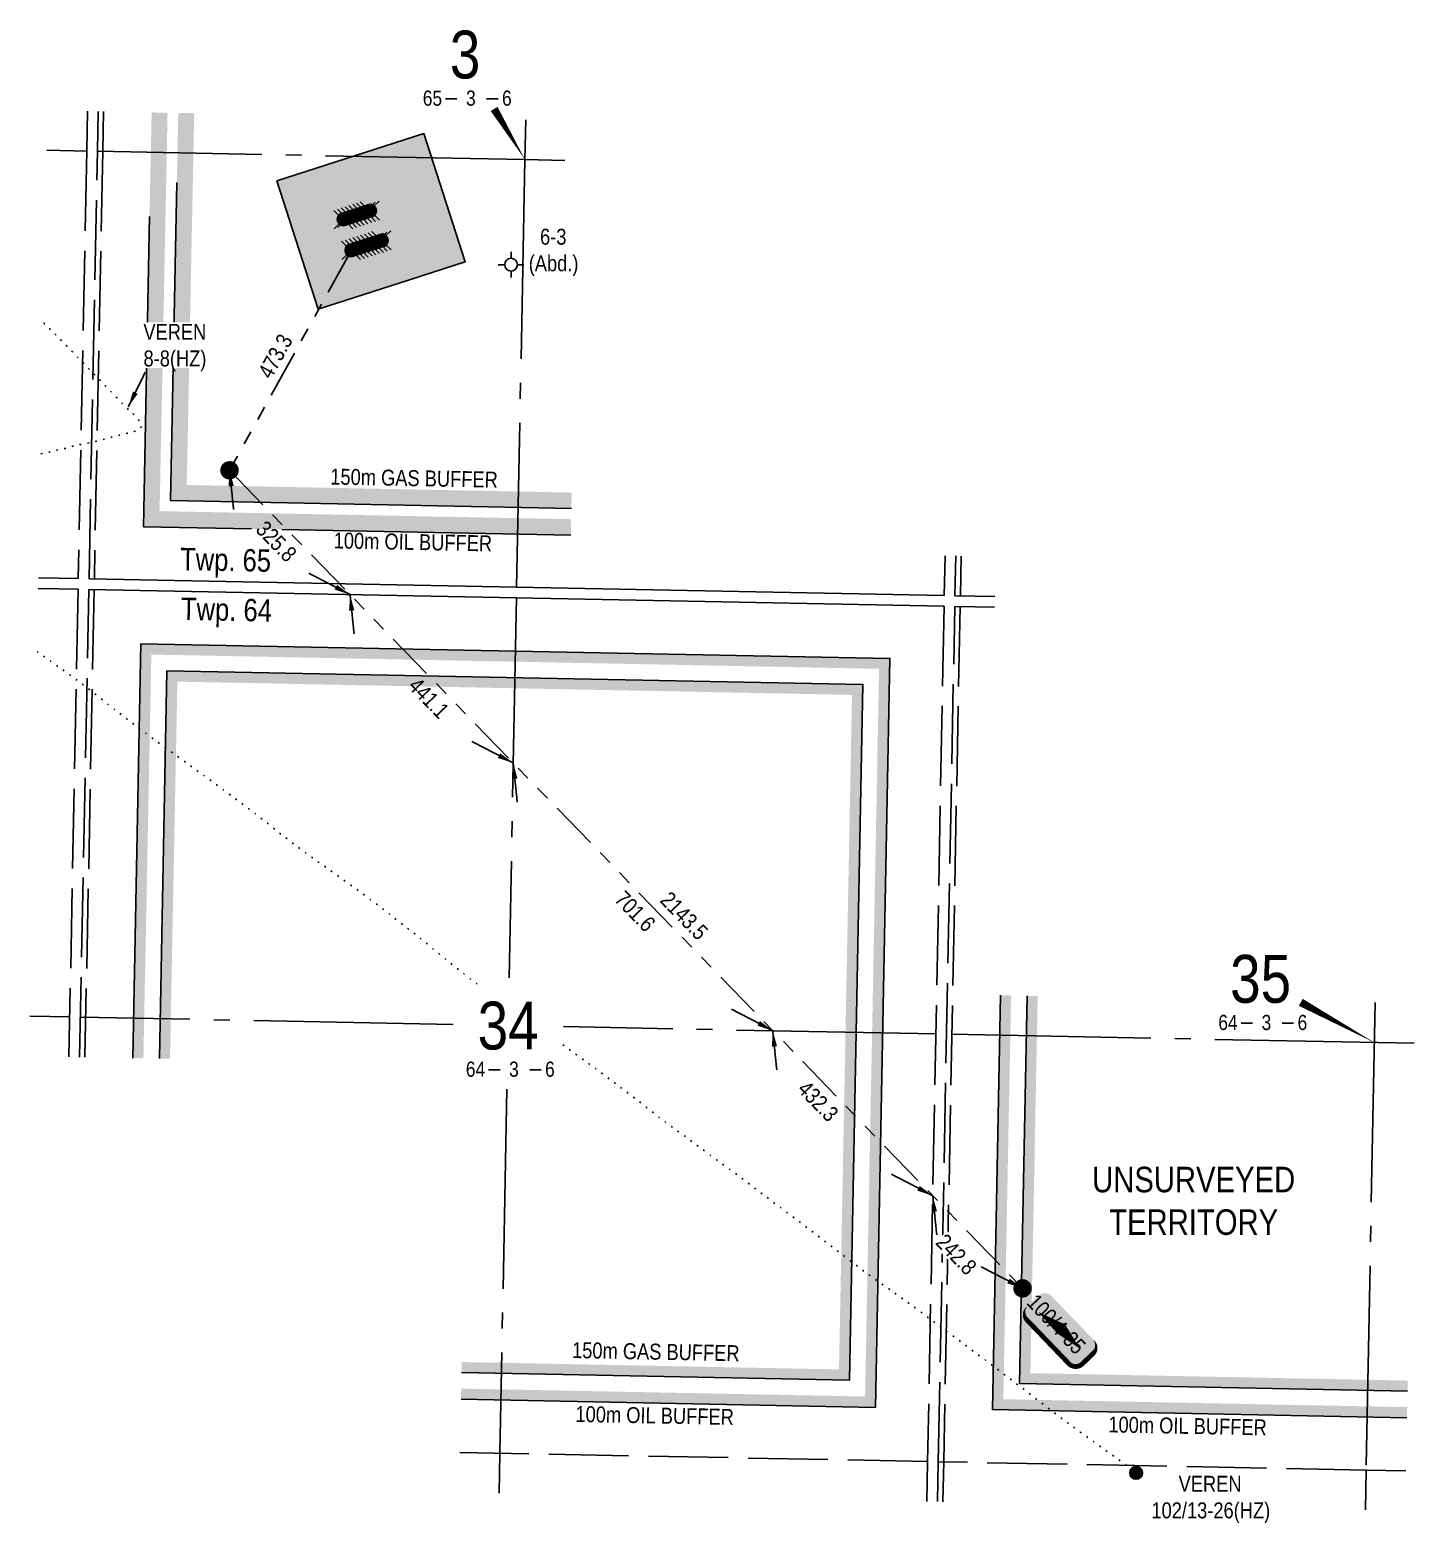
# Model space of a CAD drawing. Extents: x 408473 to 428843, y 6046006 to 6059852.
# Drawn here: x 418103 to 418971, y 6046439 to 6047375 of the extents above; entities that cross this region are included whole.
import ezdxf
from ezdxf.enums import TextEntityAlignment as Align

# ---------------------------------------------------------------- set-up
doc = ezdxf.new("R2010")
doc.units = 0
doc.header["$LTSCALE"] = 5
for name, pattern in [('foc-DOT', [1, 0.2, -0.8]), ('foc-DRILLPATH', [14.75, 6, -1.75, 1.75, -1.75, 1.75, -1.75]), ('foc-QUARTERLINE', [33, 25, -3, 2, -3]), ('foc-UNSURVEYED', [12.5, 10, -2.5])]:
    doc.linetypes.add(name, pattern=pattern)
for name, color, linetype in [('10', 1, 'Continuous'), ('9', 3, 'Continuous'), ('ABADATA-DRILL', 8, 'foc-DOT'), ('ABADATA-DRILL-T', 8, 'Continuous'), ('AS-TARGET-GAS', 182, 'Continuous'), ('AS-TARGET-GAS-H', 181, 'Continuous'), ('AS-TARGET-OIL', 146, 'Continuous'), ('AS-TARGET-OIL-H', 131, 'Continuous'), ('D-TXT', 6, 'Continuous'), ('L-BD', 7, 'Continuous'), ('L-MON', 1, 'Continuous'), ('L-SEC', 7, 'Continuous'), ('L-SECLBL', 7, 'Continuous'), ('L-SECQ', 8, 'foc-QUARTERLINE'), ('L-UNS-T', 3, 'Continuous'), ('L-USEC', 7, 'foc-UNSURVEYED'), ('P-BUFFER-PURPLE-T', 187, 'Continuous'), ('P-PDRILLPATH', 12, 'foc-DRILLPATH'), ('P-PROPOSED', 10, 'Continuous'), ('P-PROPOSED-H', 21, 'Continuous')]:
    doc.layers.add(name, color=color, linetype=linetype)
doc.styles.add('80', font='ARIALN.TTF', dxfattribs={"height": 10})
doc.styles.add('80CG', font='ARIALN.TTF', dxfattribs={"height": 10})
doc.styles.add('80L', font='ARIALN.TTF', dxfattribs={"height": 10})
doc.styles.add('SIMPLEX', font='ARIALN.TTF')
doc.dimstyles.new('Compass 5 000', dxfattribs={"dimscale": 5, "dimtxt": 9, "dimasz": 2, "dimexe": 0.2, "dimexo": 0.0625, "dimgap": 0.5, "dimtad": 0, "dimtih": 1, "dimtoh": 1, "dimzin": 0, "dimdsep": 46, "dimtxsty": '80CG', "dimcen": 0.1, "dimse1": 1, "dimse2": 1, "dimclrd": 256, "dimclrt": 256, "dimaunit": 1, "dimadec": 4, "dimazin": 0, "dimtfac": 0.06, "dimtofl": 0, "dimtmove": 0, "dimatfit": 1, "dimfxl": 0.2, "dimtolj": 1, "dimtzin": 0, "dimlwd": -1, "dimarcsym": 0})

# ---------------------------------------------------------------- blocks, each defined once
blk = doc.blocks.new('L-SECLBL')
at = {"layer": '9', "color": 7}
for p, q in [((-5.08, -27.83), (-12.29, -27.83)), ((20.7, -27.83), (13.5, -27.83))]:
    blk.add_line(p, q, dxfattribs=at)
at = {"layer": '10', "color": 2, "style": 'SIMPLEX'}
blk.add_attdef('SEC', text='', height=30, dxfattribs=at).set_placement((0, 0), align=Align.MIDDLE)
at = {"layer": '10', "color": 5, "style": '80L'}
blk.add_attdef('TWP', text='', height=9.5, dxfattribs=at).set_placement((-14.43, -27.37), align=Align.MIDDLE_RIGHT)
blk.add_attdef('RGE', text='', height=9.5, dxfattribs=at).set_placement((3.62, -27.37), align=Align.MIDDLE_CENTER)
blk.add_attdef('MER', text='', height=9.5, dxfattribs=at).set_placement((23.17, -27.37), align=Align.MIDDLE_LEFT)
blk = doc.blocks.new('GABD')
for p, q in [((-0.81, 0), (-1.62, 0)), ((0, 0.81), (0, 1.62)), ((1.62, 0), (0.81, 0)), ((0, -0.81), (0, -1.62))]:
    blk.add_line(p, q)
blk.add_circle((0, 0), 0.8)
blk = doc.blocks.new('plbh')
at = {"layer": 'L-MON'}
h = blk.add_hatch(color=255, dxfattribs=at)
h.dxf.hatch_style = 1
edge = h.paths.add_edge_path()
edge.add_arc((0, 0), 1.16, 0, 360)
h = blk.add_hatch(color=256, dxfattribs=at)
h.dxf.hatch_style = 1
h.paths.add_polyline_path([(0.96, 0, 1), (-0.96, 0, 1)])
h.paths.add_polyline_path([(0.91, 0, 1), (-0.91, 0, 1)], flags=16)
h.paths.add_polyline_path([(0.45, 0, -1), (-0.45, 0, -1)], flags=0)
h = blk.add_hatch(color=256, dxfattribs=at)
h.dxf.hatch_style = 1
h.paths.add_polyline_path([(0.45, 0, 1), (-0.45, 0, 1)])
h.paths.add_polyline_path([(0.4, 0, 1), (-0.4, 0, 1)], flags=16)
at = {"layer": 'L-MON', "color": 240}
for radius in [0.96, 0.91, 0.45, 0.4]:
    blk.add_circle((0, 0), radius, dxfattribs=at)
blk = doc.blocks.new('*U124')
h = blk.add_hatch(color=255)
edge = h.paths.add_edge_path()
edge.add_line((-19, -11.5), (19, -11.5))
edge.add_arc((19, -5.5), 6, 270, 360)
edge.add_line((25, -5.5), (25, 4))
edge.add_arc((19, 4), 6, 0, 90)
edge.add_line((19, 10), (-19, 10))
edge.add_arc((-19, 4), 6, 90, 180)
edge.add_line((-25, 4), (-25, -5.5))
edge.add_arc((-19, -5.5), 6, 180, 270)
at = {"color": 1, "flags": 128}
blk.add_lwpolyline([(-19, -11.5, 3, 3, 0), (19, -11.5, 3, 3, 0.414214), (25, -5.5, 3, 3, 0), (25, 4, 3, 0, 0.414214), (19, 10, 0, 0, 0), (-19, 10, 0, 0, 0.414214), (-25, 4, 0, 0, 0), (-25, -5.5, 0, 3, 0.414214)], format="xyseb", close=True, dxfattribs=at)
for points in [[(-17.63, -2.9, 0, 7.5, 0), (0, 0, 0, 0, 0)], [(17.05, 0, 0, 7.5, 0), (0, 0, 0, 0, 0)]]:
    blk.add_lwpolyline(points, format="xyseb", dxfattribs=at)
at = {"color": 1, "style": '80'}
blk.add_attdef('ENTER_TEXT_001', (-26.85, -4.92), '', height=10, dxfattribs=at)
blk = doc.blocks.new('WC')
at = {"layer": 'L-MON'}
h = blk.add_hatch(color=255, dxfattribs=at)
h.dxf.hatch_style = 1
edge = h.paths.add_edge_path()
edge.add_arc((0, 0), 0.9, 0, 360)
at = {"layer": 'L-MON', "color": 240, "flags": 128}
for points in [[(-0.62, 0.5), (-1.23, 1.12)], [(0.52, 0.61), (1.13, 1.21)], [(-1.18, -1.18), (-0.56, -0.57)], [(1.16, -1.18), (0.56, -0.57)]]:
    blk.add_lwpolyline(points, dxfattribs=at)
at = {"layer": 'L-MON', "color": 240}
for radius in [0.8, 0.373]:
    blk.add_circle((0, 0), radius, dxfattribs=at)

msp = doc.modelspace()

# ---------------------------------------------------------------- hatches: boundary and pattern name
at = {"layer": 'ABADATA-DRILL-T'}
h = msp.add_hatch(color=256, dxfattribs=at)
h.dxf.hatch_style = 1
edge = h.paths.add_edge_path()
edge.add_arc((418796.709, 6046470.114), 3.998, 0, 360)
at = {"layer": 'AS-TARGET-GAS-H'}
h = msp.add_hatch(color=256, dxfattribs=at)
h.dxf.hatch_style = 1
h.paths.add_polyline_path([(418206.279, 6047322.403), (418196.281, 6047322.599), (418191.428, 6047079.549), (418442.697, 6047074.622), (418442.891, 6047084.62), (418201.626, 6047089.351)])
h = msp.add_hatch(color=256, dxfattribs=at)
h.dxf.hatch_style = 1
h.paths.add_polyline_path([(418184.433, 6046729.818), (418191.096, 6046729.688), (418195.731, 6046966.099), (418618.605, 6046957.807), (418610.465, 6046534.95), (418373.979, 6046539.587), (418373.848, 6046532.925), (418617, 6046528.157), (418625.396, 6046964.339), (418189.2, 6046972.892)])
h = msp.add_hatch(color=256, dxfattribs=at)
h.dxf.hatch_style = 1
h.paths.add_polyline_path([(418966.798, 6046521.298), (418966.925, 6046527.961), (418730.429, 6046532.598), (418734.979, 6046769.011), (418728.317, 6046769.141), (418723.638, 6046526.066)])
at = {"layer": 'AS-TARGET-OIL-H'}
h = msp.add_hatch(color=256, dxfattribs=at)
h.dxf.hatch_style = 1
h.paths.add_polyline_path([(418189.583, 6047322.73), (418179.584, 6047322.926), (418174.398, 6047063.18), (418442.373, 6047057.925), (418442.567, 6047067.924), (418184.596, 6047072.982)])
h = msp.add_hatch(color=256, dxfattribs=at)
h.dxf.hatch_style = 1
h.paths.add_polyline_path([(418167.777, 6046730.145), (418174.44, 6046730.014), (418179.402, 6046983.081), (418635.582, 6046974.136), (418626.801, 6046517.967), (418373.652, 6046522.931), (418373.521, 6046516.269), (418633.335, 6046511.174), (418642.373, 6046980.668), (418172.87, 6046989.874)])
h = msp.add_hatch(color=256, dxfattribs=at)
h.dxf.hatch_style = 1
h.paths.add_polyline_path([(418966.481, 6046504.642), (418966.608, 6046511.304), (418713.452, 6046516.268), (418718.323, 6046769.337), (418711.661, 6046769.468), (418706.661, 6046509.736)])
at = {"layer": 'P-PROPOSED-H'}
h = msp.add_hatch(color=256, dxfattribs=at)
h.dxf.hatch_style = 1
h.paths.add_polyline_path([(418258.158, 6047280.095), (418350.256, 6047309.658), (418376.095, 6047229.163), (418341.238, 6047218.022), (418283.983, 6047199.643)])

# ---------------------------------------------------------------- linework, layer by layer
at = {"layer": 'ABADATA-DRILL', "flags": 128}
for points in [[(418110.18, 6047108.865), (418110.202, 6047108.869), (418111.183, 6047109.083), (418112.171, 6047109.313), (418113.232, 6047109.546), (418114.357, 6047109.777), (418115.435, 6047110.009), (418116.447, 6047110.24), (418117.354, 6047110.445), (418118.272, 6047110.664), (418119.257, 6047110.905), (418120.239, 6047111.159), (418121.171, 6047111.417), (418122.089, 6047111.662), (418123, 6047111.881), (418123.941, 6047112.076), (418124.9, 6047112.211), (418125.836, 6047112.319), (418126.727, 6047112.518), (418127.605, 6047112.788), (418128.484, 6047113.067), (418129.36, 6047113.347), (418130.205, 6047113.61), (418131.044, 6047113.85), (418131.932, 6047114.086), (418132.934, 6047114.347), (418133.962, 6047114.586), (418135.05, 6047114.808), (418136.114, 6047115.021), (418137.115, 6047115.231), (418138.169, 6047115.427), (418139.387, 6047115.637), (418140.638, 6047115.865), (418141.837, 6047116.102), (418142.971, 6047116.336), (418144.116, 6047116.581), (418145.188, 6047116.82), (418146.213, 6047117.053), (418147.225, 6047117.306), (418148.207, 6047117.587), (418149.156, 6047117.845), (418150.087, 6047118.097), (418150.966, 6047118.35), (418151.818, 6047118.606), (418152.69, 6047118.869), (418153.658, 6047119.124), (418154.576, 6047119.359), (418155.451, 6047119.588), (418156.406, 6047119.826), (418157.448, 6047120.093), (418158.437, 6047120.36), (418159.419, 6047120.624), (418160.434, 6047120.878), (418161.482, 6047121.127), (418162.484, 6047121.381), (418163.473, 6047121.638), (418164.501, 6047121.881), (418165.603, 6047122.123), (418166.675, 6047122.369), (418167.696, 6047122.609), (418168.638, 6047122.847), (418169.523, 6047123.096), (418169.64, 6047123.13), (418170.355, 6047123.38), (418171.16, 6047123.767), (418171.863, 6047124.27), (418172.462, 6047124.882), (418172.938, 6047125.543), (418173.271, 6047126.18), (418173.455, 6047126.753), (418173.472, 6047127.239), (418173.32, 6047127.669), (418173.281, 6047127.736), (418173.075, 6047128.091), (418172.789, 6047128.49), (418172.74, 6047128.547), (418172.427, 6047128.907), (418171.994, 6047129.409), (418171.493, 6047130.025), (418170.958, 6047130.673), (418170.372, 6047131.374), (418169.684, 6047132.138), (418168.857, 6047133.011), (418167.976, 6047133.945), (418167.012, 6047134.948), (418166.446, 6047135.489), (418165.813, 6047136.045), (418165.082, 6047136.676), (418164.253, 6047137.422), (418163.373, 6047138.27), (418162.657, 6047138.997), (418162.435, 6047139.235), (418161.448, 6047140.261), (418160.34, 6047141.36), (418159.163, 6047142.543), (418157.938, 6047143.844), (418156.646, 6047145.26), (418155.248, 6047146.751), (418153.758, 6047148.294), (418152.2, 6047149.915), (418150.572, 6047151.604), (418148.854, 6047153.388), (418147.089, 6047155.22), (418145.283, 6047157.099), (418143.708, 6047158.72), (418143.423, 6047159.012), (418141.56, 6047160.916), (418139.864, 6047162.633), (418139.681, 6047162.817), (418137.751, 6047164.738), (418135.784, 6047166.741), (418134.627, 6047167.944), (418131.108, 6047171.613), (418129.782, 6047173.006), (418127.766, 6047175.103), (418125.711, 6047177.211), (418123.619, 6047179.349), (418121.464, 6047181.518), (418119.267, 6047183.712), (418117.037, 6047185.946), (418114.804, 6047188.194), (418113.088, 6047189.924), (418112.532, 6047190.482), (418111.795, 6047191.225)], [(418107.752, 6046985.025), (418110.077, 6046983.41), (418112.678, 6046981.548), (418112.71, 6046981.524), (418115.327, 6046979.623), (418117.954, 6046977.731), (418120.59, 6046975.848), (418123.234, 6046973.979), (418125.868, 6046972.101), (418128.481, 6046970.199), (418131.101, 6046968.284), (418133.717, 6046966.379), (418136.323, 6046964.447), (418138.881, 6046962.473), (418141.426, 6046960.469), (418143.874, 6046958.518), (418146.399, 6046956.501), (418148.933, 6046954.491), (418151.484, 6046952.487), (418154.042, 6046950.503), (418156.597, 6046948.519), (418159.155, 6046946.535), (418161.714, 6046944.554), (418164.272, 6046942.584), (418166.854, 6046940.626), (418169.426, 6046938.665), (418171.965, 6046936.705), (418174.543, 6046934.741), (418177.139, 6046932.803), (418179.741, 6046930.864), (418183.626, 6046927.991), (418187.56, 6046925.136), (418191.486, 6046922.312), (418195.447, 6046919.464), (418199.373, 6046916.646), (418203.344, 6046913.807), (418207.259, 6046910.973), (418211.176, 6046908.066), (418215.067, 6046905.199), (418219.019, 6046902.334), (418222.923, 6046899.487), (418226.844, 6046896.582), (418230.721, 6046893.696), (418234.645, 6046890.801), (418238.526, 6046887.921), (418242.422, 6046884.987), (418246.255, 6046882.042), (418249.926, 6046879.165), (418252.263, 6046877.316), (418256.025, 6046874.281), (418259.687, 6046871.329), (418263.472, 6046868.324), (418267.147, 6046865.481), (418271.007, 6046862.575), (418274.711, 6046859.845), (418278.616, 6046856.998), (418282.393, 6046854.27), (418286.336, 6046851.475), (418290.229, 6046848.728), (418294.158, 6046845.917), (418298.018, 6046843.164), (418301.957, 6046840.366), (418305.899, 6046837.544), (418309.79, 6046834.677), (418313.697, 6046831.747), (418317.567, 6046828.854), (418321.477, 6046825.913), (418325.306, 6046822.96), (418329.151, 6046819.954), (418332.96, 6046816.976), (418336.819, 6046813.972), (418340.634, 6046811.007), (418344.476, 6046807.981), (418348.247, 6046804.956), (418349.527, 6046803.914), (418352.03, 6046801.851), (418354.53, 6046799.782), (418357.037, 6046797.732), (418359.554, 6046795.689), (418362.057, 6046793.636), (418364.557, 6046791.577), (418367.057, 6046789.507), (418369.567, 6046787.457), (418372.098, 6046785.434), (418374.62, 6046783.454), (418377.174, 6046781.463), (418379.743, 6046779.486), (418382.332, 6046777.538), (418384.937, 6046775.606), (418385.054, 6046775.522)], [(418437.315, 6046738.415), (418438.001, 6046737.917), (418440.61, 6046735.988), (418443.233, 6046734.07), (418445.846, 6046732.165), (418448.459, 6046730.25), (418451.075, 6046728.335), (418453.701, 6046726.433), (418456.338, 6046724.544), (418458.982, 6046722.668), (418461.608, 6046720.77), (418464.214, 6046718.845), (418466.814, 6046716.913), (418469.383, 6046714.982), (418471.958, 6046713.015), (418474.54, 6046711.04), (418477.108, 6046709.063), (418479.65, 6046707.096), (418482.218, 6046705.122), (418484.734, 6046703.192), (418487.295, 6046701.201), (418489.843, 6046699.201), (418492.384, 6046697.187), (418494.915, 6046695.167), (418497.463, 6046693.16), (418500.034, 6046691.179), (418502.616, 6046689.224), (418505.203, 6046687.327), (418507.847, 6046685.444), (418510.49, 6046683.555), (418513.109, 6046681.64), (418515.718, 6046679.685), (418518.304, 6046677.734), (418520.906, 6046675.799), (418523.516, 6046673.881), (418526.125, 6046671.956), (418528.734, 6046670.031), (418531.347, 6046668.099), (418533.963, 6046666.174), (418536.589, 6046664.266), (418539.209, 6046662.36), (418541.832, 6046660.455), (418544.422, 6046658.551), (418547.021, 6046656.616), (418550.881, 6046653.703), (418554.79, 6046650.729), (418558.637, 6046647.799), (418562.559, 6046644.838), (418566.42, 6046641.928), (418570.349, 6046638.987), (418572.945, 6046637.043), (418575.537, 6046635.088), (418578.129, 6046633.123), (418580.724, 6046631.165), (418583.317, 6046629.221), (418585.909, 6046627.263), (418588.494, 6046625.298), (418591.076, 6046623.327), (418593.657, 6046621.359), (418596.236, 6046619.385), (418598.807, 6046617.391), (418601.375, 6046615.413), (418605.215, 6046612.477), (418609.111, 6046609.503), (418612.947, 6046606.564), (418616.823, 6046603.588), (418620.645, 6046600.628), (418624.531, 6046597.648), (418626.947, 6046595.877), (418629.54, 6046594.016), (418632.141, 6046592.154), (418634.752, 6046590.286), (418638.697, 6046587.495), (418642.634, 6046584.76), (418646.594, 6046581.985), (418650.555, 6046579.113), (418654.443, 6046576.243), (418658.179, 6046573.469), (418662.06, 6046570.596), (418666.004, 6046567.701), (418669.909, 6046564.85), (418673.602, 6046562.127), (418677.483, 6046559.244), (418681.292, 6046556.408), (418685.172, 6046553.528), (418689.007, 6046550.692), (418692.875, 6046547.793), (418696.665, 6046544.914), (418700.529, 6046542.008), (418704.34, 6046539.156), (418708.201, 6046536.249), (418711.982, 6046533.391), (418717.12, 6046529.483), (418719.655, 6046527.539), (418723.485, 6046524.59), (418727.232, 6046521.679), (418731.054, 6046518.727), (418734.821, 6046515.829), (418738.661, 6046512.89), (418742.452, 6046510.015), (418746.302, 6046507.095), (418750.116, 6046504.21), (418753.973, 6046501.3), (418757.779, 6046498.495), (418761.704, 6046495.677), (418765.577, 6046492.907), (418769.502, 6046490.089), (418773.391, 6046487.276), (418777.303, 6046484.442), (418781.176, 6046481.692), (418785.095, 6046478.864), (418788.873, 6046476.023), (418789.629, 6046475.454), (418796.709, 6046470.114)]]:
    msp.add_lwpolyline(points, dxfattribs=at)
at = {"layer": 'ABADATA-DRILL-T'}
msp.add_circle((418796.709, 6046470.114), 3.998, dxfattribs=at)
at = {"layer": 'AS-TARGET-GAS', "flags": 128}
for points in [[(418442.697, 6047074.622), (418191.428, 6047079.549), (418195.409, 6047278.915)], [(418184.433, 6046729.818), (418189.2, 6046972.892), (418625.396, 6046964.339), (418617, 6046528.157), (418373.848, 6046532.925)], [(418966.798, 6046521.298), (418723.638, 6046526.066), (418728.317, 6046769.141)]]:
    msp.add_lwpolyline(points, dxfattribs=at)
at = {"layer": 'AS-TARGET-OIL', "flags": 128}
for points in [[(418242.252, 6047061.849), (418174.398, 6047063.18), (418178.284, 6047257.775)], [(418442.373, 6047057.925), (418261.267, 6047061.477)], [(418167.777, 6046730.145), (418172.87, 6046989.874), (418642.373, 6046980.668), (418633.335, 6046511.174), (418373.521, 6046516.269)], [(418966.481, 6046504.642), (418706.661, 6046509.736), (418711.661, 6046769.468)]]:
    msp.add_lwpolyline(points, dxfattribs=at)
at = {"layer": 'L-SEC', "flags": 128}
for points in [[(418133.641, 6047030.673), (418108.657, 6047031.163)], [(418408.399, 6047025.285), (418140.342, 6047030.541)], [(418108.525, 6047024.461), (418133.51, 6047023.971)], [(418140.211, 6047023.84), (418408.269, 6047018.584)], [(418676.455, 6047020.029), (418408.399, 6047025.285)], [(418408.269, 6047018.584), (418676.326, 6047013.328)], [(418683.028, 6047013.196), (418708.012, 6047012.706)], [(418708.141, 6047019.408), (418683.157, 6047019.898)]]:
    msp.add_lwpolyline(points, dxfattribs=at)
at = {"layer": 'L-SECLBL', "flags": 128}
for points in [[(418413.607, 6047293.344, 0, 4.998, 0), (418394.29, 6047325.103, 0, 0, 0)], [(418945.973, 6046739.88, 0, 4.998, 0), (418899.89, 6046765.076, 0, 0, 0)]]:
    msp.add_lwpolyline(points, format="xyseb", dxfattribs=at)
at = {"layer": 'L-SECQ', "flags": 128}
for points in [[(418414.092, 6047318.328), (418413.607, 6047293.344)], [(418138.897, 6047298.73), (418113.913, 6047299.22)], [(418413.607, 6047293.344), (418145.599, 6047298.599)], [(418413.607, 6047293.344), (418408.399, 6047025.285)], [(418438.591, 6047292.854), (418413.607, 6047293.344)], [(418408.269, 6047018.584), (418403.643, 6046780.507)], [(418946.45, 6046764.864), (418940.861, 6046471.819)], [(418128.253, 6046755.914), (418103.269, 6046756.404)], [(418368.539, 6046751.202), (418134.955, 6046755.782)], [(418671.166, 6046745.268), (418437.778, 6046749.844)], [(418970.958, 6046739.39), (418677.868, 6046745.137)], [(418402.284, 6046710.551), (418397.852, 6046482.467)], [(418397.852, 6046482.467), (418397.367, 6046457.482)], [(418940.861, 6046471.819), (418940.385, 6046446.835)]]:
    msp.add_lwpolyline(points, dxfattribs=at)
at = {"layer": 'L-USEC', "flags": 128}
for points in [[(418139.387, 6047323.715), (418138.897, 6047298.73)], [(418145.599, 6047298.599), (418146.088, 6047323.567)], [(418149.44, 6047323.493), (418148.951, 6047298.533)], [(418138.897, 6047298.73), (418133.641, 6047030.673)], [(418140.342, 6047030.541), (418145.599, 6047298.599)], [(418148.951, 6047298.533), (418143.695, 6047030.476)], [(418676.936, 6047045.013), (418676.455, 6047020.029)], [(418683.157, 6047019.898), (418683.638, 6047044.882)], [(418686.99, 6047044.816), (418686.509, 6047019.836)], [(418133.51, 6047023.971), (418127.764, 6046730.93)], [(418134.465, 6046730.798), (418140.211, 6047023.84)], [(418143.563, 6047023.774), (418137.817, 6046730.732)], [(418676.326, 6047013.328), (418666.006, 6046477.209)], [(418672.708, 6046477.077), (418683.028, 6047013.196)], [(418686.38, 6047013.134), (418676.06, 6046477.015)], [(418666.006, 6046477.209), (418372.868, 6046482.957)], [(418666.006, 6046477.209), (418665.525, 6046452.224)], [(418672.227, 6046452.093), (418672.708, 6046477.077)], [(418940.861, 6046471.819), (418672.708, 6046477.077)], [(418676.06, 6046477.015), (418675.579, 6046452.031)], [(418965.845, 6046471.329), (418940.861, 6046471.819)]]:
    msp.add_lwpolyline(points, dxfattribs=at)
at = {"layer": 'P-PDRILLPATH'}
for p, q in [((418304.809, 6047236.526), (418228.422, 6047098.571)), ((418228.422, 6047098.571), (418725.519, 6046585.758))]:
    msp.add_line(p, q, dxfattribs=at)
at = {"layer": 'P-PROPOSED', "flags": 128}
msp.add_lwpolyline([(418258.158, 6047280.095), (418350.256, 6047309.658), (418376.095, 6047229.163), (418341.23, 6047218.028), (418283.98, 6047199.651)], close=True, dxfattribs=at)

# ---------------------------------------------------------------- block references
at = {"xscale": 0.9995595999999999, "yscale": 0.9995595999999999, "zscale": 0.9995595999999999, "rotation": 313.8233333333334}
msp.add_blockref('*U124', (418749.639, 6046560.275), dxfattribs=at).add_auto_attribs({'ENTER_TEXT_001': '100/4-35'})
at = {"layer": 'ABADATA-DRILL-T', "xscale": 4.997797999999995, "yscale": 4.997797999999995, "zscale": 4.997797999999995}
msp.add_blockref('GABD', (418404.899, 6047227.469), dxfattribs=at)
at = {"layer": 'L-MON'}
for name, p, xscale, yscale, zscale in [('WC', (418309.406, 6047258.998), 4.997797999999996, 4.997797999999996, 4.997797999999996), ('WC', (418311.786, 6047259.761), 4.997797999999996, 4.997797999999996, 4.997797999999996), ('WC', (418314.165, 6047260.525), 4.997797999999996, 4.997797999999996, 4.997797999999996), ('WC', (418316.544, 6047261.289), 4.997797999999996, 4.997797999999996, 4.997797999999996), ('WC', (418299.889, 6047255.943), 4.997797999999996, 4.997797999999996, 4.997797999999996), ('WC', (418302.268, 6047256.706), 4.997797999999996, 4.997797999999996, 4.997797999999996), ('WC', (418304.648, 6047257.47), 4.997797999999996, 4.997797999999996, 4.997797999999996), ('WC', (418307.027, 6047258.234), 4.997797999999996, 4.997797999999996, 4.997797999999996), ('WC', (418316.706, 6047240.345), 4.997797999999996, 4.997797999999996, 4.997797999999996), ('WC', (418319.085, 6047241.109), 4.997797999999996, 4.997797999999996, 4.997797999999996), ('WC', (418321.465, 6047241.872), 4.997797999999996, 4.997797999999996, 4.997797999999996), ('WC', (418323.844, 6047242.636), 4.997797999999996, 4.997797999999996, 4.997797999999996), ('WC', (418304.809, 6047236.526), 4.997797999999996, 4.997797999999996, 4.997797999999996), ('WC', (418307.189, 6047237.29), 4.997797999999996, 4.997797999999996, 4.997797999999996), ('WC', (418309.568, 6047238.054), 4.997797999999996, 4.997797999999996, 4.997797999999996), ('WC', (418311.947, 6047238.817), 4.997797999999996, 4.997797999999996, 4.997797999999996), ('WC', (418314.327, 6047239.581), 4.997797999999996, 4.997797999999996, 4.997797999999996), ('plbh', (418228.422, 6047098.571), 4.997797999999992, 4.997797999999992, 1.666666666666664), ('plbh', (418725.519, 6046585.758), 4.997797999999992, 4.997797999999992, 1.666666666666664)]:
    msp.add_blockref(name, p, dxfattribs=dict(at, xscale=xscale, yscale=yscale, zscale=zscale))
at = {"layer": 'L-SECLBL', "xscale": 0.9995596, "yscale": 0.9995596, "zscale": 0.9995596}
for p, values in [((418376.083, 6047359.245), {'SEC': '3', 'TWP': '65', 'RGE': '3', 'MER': '6'}), ((418874.737, 6046779.813), {'SEC': '35', 'TWP': '64', 'RGE': '3', 'MER': '6'}), ((418403.061, 6046750.525), {'SEC': '34', 'TWP': '64', 'RGE': '3', 'MER': '6'})]:
    msp.add_blockref('L-SECLBL', p, dxfattribs=at).add_auto_attribs(values)

# ---------------------------------------------------------------- texts
at = {"layer": 'ABADATA-DRILL-T', "char_height": 9.9956, "attachment_point": 1, "style": '80L'}
for s, width, insert in [('\\pi7.4955;6-3\\P\\pi0.3943;(Abd.)', 30.58448, (418415.568, 6047250.008)), ('\\pi29.671;VEREN\\P\\pi12.619;102/13-26(HZ)', 97.77044, (418793.661, 6046468.264))]:
    msp.add_mtext_dynamic_manual_height_columns(s, width=width, gutter_width=49.978, heights=[0], dxfattribs=dict(at, insert=insert))
at = {"layer": 'AS-TARGET-GAS', "char_height": 10, "attachment_point": 1, "rotation": 358.897209, "style": '80L'}
for insert in [(418291.696, 6047099.685), (418443.237, 6046552.092)]:
    msp.add_mtext_dynamic_manual_height_columns('150m GAS BUFFER', width=107.79021, gutter_width=47.479, heights=[0], dxfattribs=dict(at, insert=insert))
at = {"layer": 'AS-TARGET-OIL', "char_height": 10, "attachment_point": 1, "rotation": 358.876678, "style": '80L'}
for insert in [(418290.766, 6047059.7), (418442.307, 6046512.108), (418776.354, 6046505.561)]:
    msp.add_mtext_dynamic_manual_height_columns('\\pi3.0598;100m OIL BUFFER', width=104.04593, gutter_width=47.479, heights=[0], dxfattribs=dict(at, insert=insert))
at = {"layer": 'D-TXT', "color": 3, "char_height": 14, "attachment_point": 1, "rotation": 358.876667, "style": '80L'}
for s, insert in [('Twp. 65', (418197.559, 6047050.034)), ('Twp. 64', (418198.128, 6047018.812))]:
    msp.add_mtext_dynamic_manual_height_columns(s, width=101.35074, gutter_width=47.479, heights=[0], dxfattribs=dict(at, insert=insert))
at = {"layer": 'L-BD', "color": 5, "style": '80L'}
for s, rotation, p in [('473.3', 61.026, (418257.059, 6047170.127)), ('2143.5', 314.1084, (418513.44, 6046819.34))]:
    msp.add_text(s, height=9.9956, rotation=rotation, dxfattribs=at).set_placement(p, align=Align.MIDDLE)
at = {"layer": 'L-UNS-T', "color": 3, "insert": (418832.755, 6046640.525), "char_height": 16, "attachment_point": 5, "style": '80L'}
msp.add_mtext_dynamic_manual_height_columns('UNSURVEYED TERRITORY', width=126.35808, gutter_width=47.479, heights=[0], dxfattribs=at)
at = {"layer": 'P-BUFFER-PURPLE-T', "style": '80L'}
for s, p in [('325.8', (418257.804, 6047054.051)), ('441.1', (418353.353, 6046955.869)), ('701.6', (418482.652, 6046822.179)), ('432.3', (418597.346, 6046703.155))]:
    msp.add_text(s, height=9.9956, rotation=314.1084, dxfattribs=at).set_placement(p, align=Align.MIDDLE)

# ---------------------------------------------------------------- leaders
at = {"layer": 'ABADATA-DRILL-T', "path_type": 1}
msp.add_leader([(418164.968, 6047138.286), (418175.608, 6047160.008)], dimstyle='Compass 5 000', override={"dimgap": 0.5, "dimtad": 0}, dxfattribs=at)
at = {"layer": 'P-BUFFER-PURPLE-T', "path_type": 1}
for points in [[(418228.422, 6047098.571), (418230.94, 6047074.039)], [(418303.976, 6047020.629), (418278.06, 6047034.146)], [(418303.976, 6047020.629), (418306.494, 6046996.096)], [(418406.258, 6046915.113), (418380.342, 6046928.63)], [(418406.258, 6046915.113), (418408.776, 6046890.58)], [(418568.955, 6046747.272), (418543.039, 6046760.789)], [(418568.955, 6046747.272), (418571.473, 6046722.74)], [(418669.214, 6046643.843), (418643.298, 6046657.361)], [(418669.214, 6046643.843), (418671.732, 6046619.311)], [(418725.519, 6046585.758), (418699.603, 6046599.275)]]:
    msp.add_leader(points, dimstyle='Compass 5 000', override={"dimgap": 0.5, "dimtad": 0}, dxfattribs=at)

# ---------------------------------------------------------------- next in the draw order: texts
at = {"layer": 'ABADATA-DRILL-T', "insert": (418156.075, 6047190.365), "char_height": 9.9956, "attachment_point": 1, "style": '80L', "bg_fill": 3, "box_fill_scale": 1.1, "bg_fill_color": 256, "bg_fill_transparency": 0}
msp.add_mtext_dynamic_manual_height_columns('\\pi18.354;VEREN\\P\\pi18.429;8-8(HZ)', width=75.13511, gutter_width=49.978, heights=[0], dxfattribs=at)
at = {"layer": 'P-BUFFER-PURPLE-T', "insert": (418687.64, 6046610.545), "char_height": 9.9956, "width": 27.27479, "attachment_point": 2, "rotation": 314.1084, "style": '80L', "bg_fill": 3, "box_fill_scale": 1.1, "bg_fill_color": 256, "bg_fill_transparency": 0}
msp.add_mtext('242.8', dxfattribs=at)

doc.saveas('drawing.dxf')
